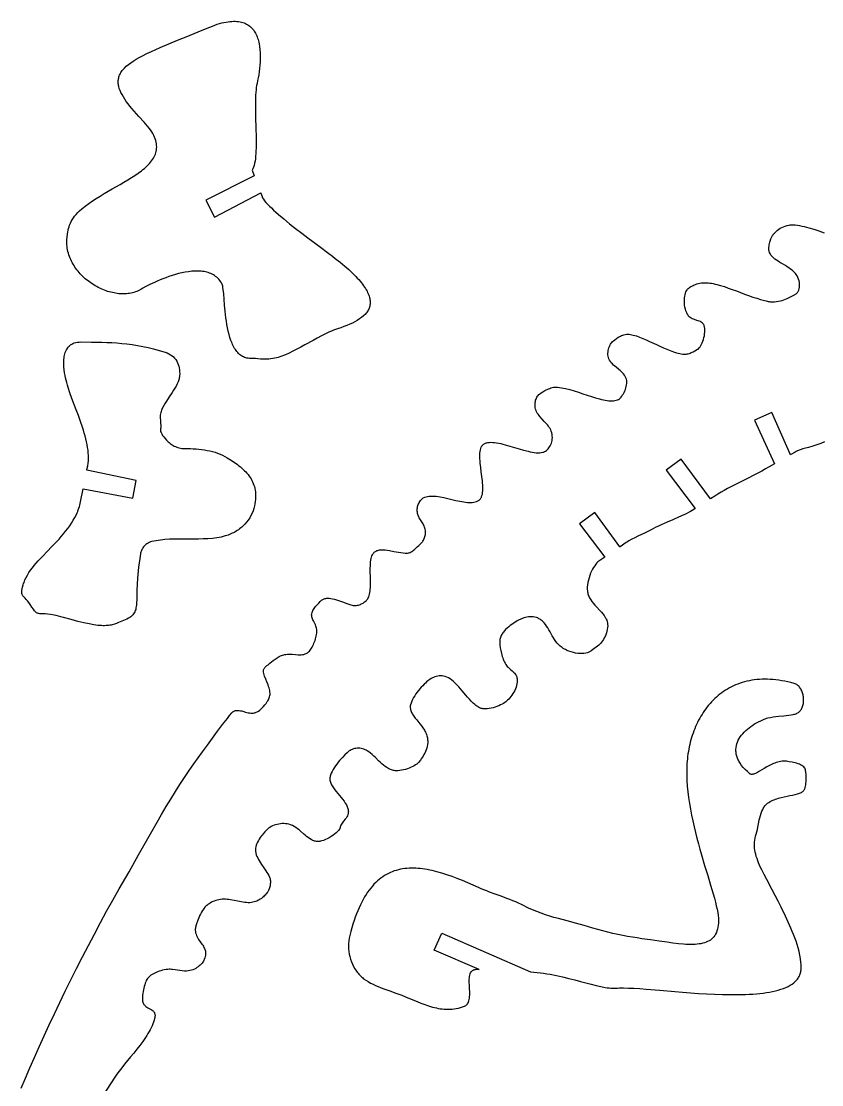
# Model space of a CAD drawing. Extents: x 0 to 1508, y 0 to 573.
# Drawn here: x 535.9 to 801.2, y 192 to 544.6 of the extents above; entities that cross this region are included whole.
import ezdxf

# ---------------------------------------------------------------- set-up
doc = ezdxf.new("R2010")
doc.units = 0
doc.layers.get('0').update_dxf_attribs({"color": 1, "linetype": 'CONTINUOUS'})

msp = doc.modelspace()

# ---------------------------------------------------------------- linework, layer by layer
for points in [[(612.44, 495.19), (613.12, 493.36), (597.08, 485.26), (599.88, 479.65), (615.24, 487.67), (615.26, 487.6), (615.68, 486.5), (615.76, 486.3), (615.87, 486.08), (616.16, 485.62), (616.53, 485.1), (616.99, 484.55), (617.53, 483.96), (618.13, 483.34), (618.8, 482.68), (619.53, 481.99), (620.31, 481.28), (621.15, 480.55), (622.93, 479.04), (624.83, 477.48), (626.82, 475.91), (628.83, 474.35), (630.83, 472.82), (634.61, 469.99), (637.78, 467.63), (639.02, 466.7), (639.98, 465.97), (641.6, 464.68), (643.09, 463.43), (644.44, 462.24), (645.67, 461.09), (646.77, 459.98), (647.27, 459.44), (647.74, 458.92), (648.18, 458.4), (648.6, 457.9), (648.98, 457.41), (649.34, 456.92), (649.66, 456.45), (649.96, 455.99), (650.23, 455.53), (650.48, 455.09), (650.69, 454.66), (650.88, 454.23), (651.05, 453.81), (651.19, 453.41), (651.3, 453.01), (651.4, 452.62), (651.46, 452.24), (651.5, 451.86), (651.52, 451.5), (651.52, 451.14), (651.49, 450.79), (651.44, 450.45), (651.37, 450.12), (651.28, 449.79), (651.17, 449.47), (651.04, 449.16), (650.89, 448.85), (650.71, 448.55), (650.52, 448.26), (650.31, 447.97), (650.09, 447.69), (649.84, 447.42), (649.58, 447.15), (649.29, 446.89), (648.68, 446.38), (648.01, 445.9), (647.27, 445.43), (646.48, 444.98), (645.64, 444.55), (644.74, 444.13), (643.8, 443.73), (642.82, 443.35), (641.79, 442.97), (640.73, 442.61), (640.08, 442.38), (639.42, 442.13), (638.75, 441.86), (638.08, 441.57), (636.73, 440.94), (635.37, 440.27), (634, 439.55), (632.63, 438.8), (629.91, 437.29), (628.56, 436.55), (627.24, 435.83), (625.94, 435.16), (624.66, 434.53), (623.42, 433.98), (622.81, 433.73), (622.22, 433.51), (621.63, 433.31), (621.06, 433.13), (620.49, 432.98), (619.94, 432.86), (619.24, 432.74), (618.57, 432.65), (617.94, 432.58), (617.34, 432.55), (616.77, 432.54), (616.22, 432.54), (615.22, 432.59), (614.31, 432.67), (613.47, 432.76), (612.71, 432.82), (612.35, 432.83), (611.99, 432.83), (611.55, 432.82), (611.12, 432.85), (610.7, 432.91), (610.31, 433.01), (609.92, 433.13), (609.55, 433.28), (609.2, 433.45), (608.86, 433.66), (608.53, 433.89), (608.22, 434.14), (607.91, 434.42), (607.63, 434.72), (607.35, 435.05), (607.09, 435.39), (606.84, 435.75), (606.6, 436.14), (606.37, 436.54), (606.15, 436.95), (605.94, 437.39), (605.75, 437.84), (605.38, 438.77), (605.06, 439.76), (604.76, 440.78), (604.5, 441.84), (604.27, 442.92), (604.07, 444.02), (603.89, 445.13), (603.73, 446.23), (603.6, 447.33), (603.48, 448.42), (603.28, 450.51), (603.12, 452.45), (602.98, 454.18), (602.83, 455.62), (602.75, 456.21), (602.67, 456.72), (602.57, 457.12), (602.46, 457.41), (602.21, 457.87), (601.94, 458.29), (601.65, 458.69), (601.34, 459.06), (601.02, 459.41), (600.68, 459.73), (600.32, 460.02), (599.94, 460.28), (599.55, 460.53), (599.15, 460.75), (598.73, 460.94), (598.3, 461.12), (597.86, 461.27), (597.4, 461.4), (596.94, 461.51), (596.46, 461.6), (595.98, 461.67), (595.48, 461.73), (594.98, 461.76), (594.47, 461.78), (593.96, 461.78), (593.44, 461.77), (592.38, 461.69), (591.3, 461.57), (590.22, 461.39), (589.13, 461.17), (588.05, 460.91), (586.97, 460.61), (585.9, 460.29), (584.85, 459.94), (583.83, 459.57), (582.84, 459.19), (581.88, 458.81), (580.96, 458.42), (580.09, 458.03), (578.51, 457.29), (577.18, 456.63), (576.16, 456.08), (575.47, 455.69), (575.05, 455.45), (574.61, 455.23), (574.16, 455.04), (573.7, 454.86), (573.24, 454.71), (572.76, 454.58), (572.28, 454.46), (571.79, 454.37), (571.29, 454.3), (570.79, 454.25), (570.28, 454.21), (569.77, 454.2), (569.26, 454.2), (568.74, 454.23), (568.21, 454.27), (567.69, 454.33), (567.16, 454.4), (566.63, 454.5), (566.1, 454.61), (565.57, 454.74), (565.04, 454.88), (564.51, 455.04), (563.99, 455.22), (563.46, 455.41), (562.94, 455.62), (562.42, 455.85), (561.91, 456.09), (561.4, 456.34), (560.89, 456.61), (560.4, 456.89), (559.9, 457.18), (559.42, 457.49), (558.94, 457.82), (558.47, 458.15), (558.01, 458.5), (557.56, 458.86), (557.12, 459.23), (556.68, 459.62), (556.26, 460.01), (555.86, 460.42), (555.46, 460.84), (555.08, 461.27), (554.7, 461.71), (554.35, 462.16), (554.01, 462.62), (553.68, 463.09), (553.37, 463.57), (553.07, 464.06), (552.8, 464.56), (552.54, 465.06), (552.29, 465.58), (552.07, 466.1), (551.87, 466.63), (551.68, 467.17), (551.52, 467.72), (551.38, 468.27), (551.25, 468.83), (551.15, 469.39), (551.08, 469.96), (551.03, 470.54), (551, 471.12), (550.99, 471.71), (551.01, 472.31), (551.06, 472.9), (551.2, 474.1), (551.29, 474.69), (551.41, 475.28), (551.55, 475.86), (551.72, 476.45), (551.92, 477.03), (552.16, 477.62), (552.44, 478.2), (552.77, 478.79), (553.15, 479.38), (553.58, 479.97), (554.06, 480.56), (554.62, 481.15), (555.23, 481.75), (555.92, 482.36), (556.48, 482.82), (557.05, 483.27), (558.24, 484.15), (559.47, 485), (560.74, 485.83), (562.03, 486.65), (563.35, 487.44), (566.01, 488.98), (568.64, 490.49), (569.93, 491.24), (571.19, 491.99), (572.41, 492.74), (573.57, 493.49), (574.68, 494.25), (575.73, 495.03), (576.23, 495.42), (576.7, 495.81), (577.16, 496.21), (577.59, 496.62), (578, 497.02), (578.39, 497.44), (578.75, 497.86), (579.09, 498.28), (579.4, 498.71), (579.68, 499.15), (579.93, 499.6), (580.15, 500.05), (580.34, 500.51), (580.5, 500.98), (580.62, 501.45), (580.71, 501.94), (580.76, 502.43), (580.78, 502.94), (580.76, 503.45), (580.7, 503.97), (580.6, 504.51), (580.46, 505.05), (580.28, 505.61), (580.05, 506.17), (579.78, 506.75), (579.47, 507.34), (579.11, 507.95), (578.7, 508.57), (578.24, 509.2), (577.73, 509.84), (577.18, 510.5), (576.57, 511.17), (574.85, 513.04), (574.05, 513.93), (573.29, 514.8), (572.58, 515.64), (571.91, 516.46), (571.29, 517.26), (570.71, 518.04), (570.19, 518.8), (569.72, 519.54), (569.3, 520.27), (568.94, 520.97), (568.64, 521.67), (568.39, 522.34), (568.21, 523), (568.14, 523.33), (568.09, 523.65), (568.05, 523.97), (568.03, 524.29), (568.02, 524.61), (568.04, 524.92), (568.07, 525.23), (568.11, 525.54), (568.18, 525.84), (568.26, 526.15), (568.36, 526.45), (568.48, 526.75), (568.62, 527.04), (568.77, 527.34), (568.94, 527.64), (569.14, 527.93), (569.35, 528.22), (569.58, 528.51), (569.83, 528.8), (570.1, 529.09), (570.7, 529.67), (571.38, 530.25), (572.15, 530.82), (573, 531.4), (573.94, 531.97), (574.97, 532.55), (576.09, 533.14), (577.55, 533.86), (579.02, 534.56), (580.48, 535.23), (581.94, 535.89), (584.83, 537.15), (587.69, 538.35), (590.49, 539.48), (593.22, 540.58), (595.87, 541.64), (598.41, 542.68), (599.26, 543.01), (600.07, 543.31), (600.86, 543.58), (601.62, 543.81), (602.36, 544.02), (603.07, 544.19), (603.76, 544.32), (604.42, 544.43), (605.06, 544.51), (605.67, 544.56), (606.26, 544.59), (606.83, 544.58), (607.37, 544.55), (607.89, 544.49), (608.39, 544.41), (608.87, 544.3), (609.33, 544.17), (609.77, 544.02), (610.18, 543.84), (610.58, 543.64), (610.95, 543.42), (611.31, 543.18), (611.65, 542.92), (611.97, 542.64), (612.27, 542.35), (612.56, 542.03), (612.82, 541.7), (613.07, 541.35), (613.31, 540.99), (613.52, 540.61), (613.73, 540.22), (613.91, 539.81), (614.08, 539.4), (614.24, 538.97), (614.38, 538.52), (614.51, 538.07), (614.62, 537.61), (614.73, 537.14), (614.89, 536.17), (615.01, 535.18), (615.08, 534.16), (615.11, 533.13), (615.11, 532.08), (615.06, 531.03), (614.99, 529.98), (614.88, 528.93), (614.75, 527.9), (614.6, 526.88), (614.42, 525.88), (614.23, 524.92), (614.03, 523.98), (613.89, 523.31), (613.78, 522.59), (613.69, 521.81), (613.62, 520.98), (613.57, 520.11), (613.53, 519.19), (613.5, 517.26), (613.51, 515.22), (613.56, 513.11), (613.67, 508.78), (613.72, 506.64), (613.74, 504.55), (613.71, 502.56), (613.68, 501.61), (613.63, 500.7), (613.56, 499.82), (613.47, 499), (613.36, 498.22), (613.23, 497.49), (613.08, 496.82), (612.89, 496.21), (612.68, 495.67), (612.56, 495.42), (612.44, 495.19)], [(583.58, 434.88), (584.22, 434.64), (584.81, 434.37), (585.35, 434.05), (585.85, 433.69), (586.31, 433.3), (586.72, 432.87), (587.08, 432.41), (587.4, 431.92), (587.68, 431.39), (587.91, 430.84), (588.09, 430.27), (588.23, 429.67), (588.33, 429.05), (588.38, 428.41), (588.39, 427.75), (588.35, 427.08), (588.31, 426.74), (588.25, 426.4), (588.18, 426.06), (588.08, 425.72), (587.84, 425.04), (587.54, 424.35), (587.18, 423.66), (586.79, 422.96), (586.36, 422.26), (585.91, 421.55), (584.96, 420.12), (584.01, 418.67), (583.56, 417.94), (583.13, 417.19), (582.74, 416.44), (582.39, 415.68), (582.23, 415.26), (582.12, 414.83), (582.03, 414.39), (581.98, 413.95), (581.96, 413.52), (581.96, 413.08), (582, 412.22), (582.06, 411.37), (582.11, 410.57), (582.12, 410.18), (582.11, 409.81), (582.07, 409.45), (582.01, 409.11), (582, 409.02), (582.01, 408.9), (582.08, 408.6), (582.24, 408.22), (582.46, 407.78), (582.75, 407.29), (583.12, 406.77), (583.55, 406.23), (584.04, 405.68), (584.59, 405.14), (584.9, 404.88), (585.21, 404.63), (585.54, 404.39), (585.89, 404.16), (586.24, 403.94), (586.62, 403.74), (587, 403.56), (587.4, 403.39), (587.81, 403.25), (588.24, 403.13), (588.68, 403.03), (589.13, 402.96), (589.59, 402.92), (590.06, 402.91), (591.01, 402.91), (591.95, 402.9), (592.89, 402.86), (593.82, 402.8), (594.75, 402.72), (595.67, 402.62), (596.58, 402.49), (597.48, 402.33), (598.37, 402.14), (599.24, 401.93), (600.1, 401.68), (600.94, 401.39), (601.76, 401.08), (602.56, 400.72), (603.34, 400.33), (604.09, 399.9), (605.29, 399.15), (606.44, 398.39), (607.52, 397.61), (608.03, 397.22), (608.53, 396.82), (609, 396.42), (609.46, 396), (609.89, 395.59), (610.31, 395.16), (610.7, 394.72), (611.07, 394.28), (611.42, 393.82), (611.75, 393.36), (612.05, 392.88), (612.32, 392.39), (612.57, 391.89), (612.8, 391.37), (612.99, 390.84), (613.16, 390.3), (613.3, 389.74), (613.42, 389.16), (613.5, 388.57), (613.55, 387.96), (613.57, 387.33), (613.57, 386.68), (613.52, 386.02), (613.45, 385.33), (613.34, 384.62), (613.2, 383.9), (613.1, 383.49), (612.99, 383.08), (612.73, 382.28), (612.4, 381.49), (612.02, 380.71), (611.59, 379.95), (611.1, 379.22), (610.55, 378.52), (609.96, 377.84), (609.64, 377.51), (609.31, 377.2), (608.97, 376.89), (608.62, 376.59), (608.25, 376.3), (607.88, 376.03), (607.49, 375.76), (607.09, 375.51), (606.68, 375.26), (606.26, 375.03), (605.83, 374.82), (605.39, 374.61), (604.93, 374.42), (604.47, 374.25), (604, 374.08), (603.52, 373.94), (602.84, 373.76), (602.15, 373.6), (601.45, 373.46), (600.73, 373.34), (600, 373.25), (599.25, 373.16), (597.74, 373.04), (596.18, 372.96), (594.61, 372.93), (593.01, 372.92), (591.41, 372.92), (588.2, 372.92), (586.61, 372.9), (585.05, 372.84), (583.52, 372.75), (582.77, 372.68), (582.02, 372.59), (581.3, 372.49), (580.58, 372.38), (579.88, 372.24), (579.19, 372.08), (578.73, 371.95), (578.3, 371.78), (577.91, 371.59), (577.55, 371.37), (577.23, 371.13), (576.93, 370.87), (576.66, 370.6), (576.43, 370.31), (576.22, 370.02), (576.03, 369.72), (575.87, 369.42), (575.74, 369.12), (575.62, 368.83), (575.53, 368.54), (575.46, 368.26), (575.41, 368), (575.16, 366.47), (574.95, 365.02), (574.77, 363.64), (574.63, 362.34), (574.51, 361.12), (574.41, 359.96), (574.29, 357.84), (574.22, 355.97), (574.18, 354.33), (574.14, 352.89), (574.09, 351.64), (574.04, 351.08), (573.98, 350.56), (573.91, 350.07), (573.81, 349.62), (573.69, 349.2), (573.53, 348.81), (573.35, 348.44), (573.13, 348.1), (572.88, 347.77), (572.58, 347.47), (572.24, 347.18), (571.85, 346.91), (571.41, 346.65), (570.92, 346.39), (570.37, 346.14), (569.75, 345.89), (568.17, 345.26), (567.45, 344.98), (566.74, 344.72), (566.02, 344.51), (565.64, 344.42), (565.26, 344.35), (564.85, 344.29), (564.43, 344.24), (563.99, 344.21), (563.52, 344.19), (563.02, 344.19), (562.48, 344.21), (561.92, 344.25), (561.31, 344.31), (560.66, 344.39), (559.97, 344.49), (558.44, 344.76), (556.68, 345.14), (554.68, 345.62), (552.41, 346.21), (549.85, 346.92), (548.99, 347.16), (548.2, 347.36), (547.47, 347.53), (546.8, 347.67), (545.61, 347.88), (544.62, 348.01), (543.79, 348.08), (543.1, 348.12), (542.54, 348.14), (542.07, 348.16), (541.67, 348.21), (541.49, 348.26), (541.31, 348.32), (541.15, 348.39), (540.99, 348.49), (540.82, 348.61), (540.66, 348.76), (540.3, 349.14), (539.9, 349.66), (539.43, 350.34), (538.86, 351.19), (538.39, 351.88), (537.96, 352.46), (537.57, 352.92), (537.23, 353.31), (536.67, 353.89), (536.45, 354.13), (536.28, 354.35), (536.16, 354.58), (536.08, 354.82), (536.04, 355.11), (536.05, 355.45), (536.1, 355.86), (536.21, 356.37), (536.35, 356.98), (536.54, 357.72), (536.66, 358.14), (536.8, 358.55), (536.95, 358.97), (537.12, 359.37), (537.51, 360.18), (537.95, 360.99), (538.44, 361.78), (538.98, 362.57), (539.57, 363.36), (540.19, 364.14), (540.85, 364.93), (541.54, 365.71), (542.26, 366.49), (542.99, 367.27), (544.52, 368.85), (546.07, 370.45), (547.63, 372.09), (548.4, 372.92), (549.15, 373.76), (549.89, 374.62), (550.6, 375.49), (551.29, 376.38), (551.94, 377.28), (552.56, 378.2), (553.14, 379.15), (553.68, 380.11), (554.17, 381.09), (554.39, 381.59), (554.61, 382.1), (554.8, 382.61), (554.98, 383.13), (555.15, 383.66), (555.3, 384.19), (555.44, 384.73), (555.55, 385.27), (556.41, 389.61), (572.82, 386.49), (574.02, 392.38), (557.61, 395.72), (557.67, 395.99), (557.91, 397.24), (558.04, 398.05), (558.13, 398.89), (558.16, 399.74), (558.15, 400.62), (558.1, 401.51), (558.01, 402.41), (557.88, 403.33), (557.72, 404.26), (557.53, 405.2), (557.3, 406.15), (557.05, 407.1), (556.78, 408.06), (556.49, 409.03), (556.18, 410), (555.52, 411.95), (554.81, 413.89), (554.09, 415.81), (552.67, 419.57), (552.02, 421.38), (551.44, 423.12), (551.18, 423.97), (550.94, 424.79), (550.74, 425.6), (550.56, 426.38), (550.4, 427.19), (550.25, 428.08), (550.12, 429.02), (550.03, 429.99), (549.99, 430.98), (549.99, 431.48), (550, 431.97), (550.03, 432.46), (550.08, 432.95), (550.15, 433.43), (550.24, 433.89), (550.35, 434.35), (550.48, 434.79), (550.65, 435.22), (550.83, 435.62), (551.05, 436.01), (551.29, 436.37), (551.57, 436.71), (551.88, 437.02), (552.22, 437.3), (552.6, 437.55), (553.01, 437.76), (553.46, 437.95), (553.95, 438.09), (554.48, 438.19), (555.05, 438.25), (555.67, 438.27), (559.15, 438.24), (562.54, 438.18), (564.22, 438.12), (565.89, 438.04), (567.56, 437.94), (569.24, 437.8), (570.93, 437.62), (572.64, 437.4), (574.37, 437.13), (576.14, 436.81), (577.93, 436.43), (579.77, 435.98), (581.65, 435.47), (583.58, 434.88)], [(704.69, 229.44), (705.77, 229.35), (706.85, 229.25), (707.93, 229.12), (709, 228.97), (710.07, 228.8), (711.14, 228.62), (713.25, 228.21), (715.32, 227.75), (717.35, 227.26), (719.32, 226.76), (721.22, 226.26), (724.79, 225.32), (726.44, 224.9), (727.98, 224.55), (729.41, 224.27), (730.08, 224.16), (730.71, 224.08), (731.32, 224.02), (731.88, 223.99), (732.42, 223.99), (732.91, 224.02), (733.48, 224.06), (734.11, 224.09), (735.52, 224.11), (737.12, 224.07), (738.91, 223.99), (740.86, 223.86), (742.95, 223.71), (747.52, 223.33), (752.47, 222.9), (755.04, 222.69), (757.67, 222.49), (760.32, 222.3), (762.99, 222.14), (765.66, 222.01), (768.3, 221.92), (770.91, 221.87), (773.47, 221.87), (774.72, 221.9), (775.95, 221.94), (777.17, 221.99), (778.35, 222.06), (779.52, 222.16), (780.65, 222.26), (781.76, 222.39), (782.83, 222.54), (783.87, 222.72), (784.87, 222.91), (785.83, 223.13), (786.76, 223.37), (787.64, 223.64), (788.48, 223.93), (789.27, 224.25), (790.01, 224.6), (790.7, 224.98), (791.34, 225.38), (791.92, 225.82), (792.19, 226.05), (792.45, 226.29), (792.69, 226.53), (792.92, 226.79), (793.13, 227.05), (793.32, 227.32), (793.5, 227.6), (793.67, 227.89), (793.81, 228.18), (793.95, 228.49), (794.06, 228.8), (794.16, 229.12), (794.24, 229.46), (794.3, 229.8), (794.34, 230.15), (794.37, 230.51), (794.37, 230.88), (794.36, 231.26), (794.32, 231.91), (794.26, 232.55), (794.11, 233.8), (793.9, 235.02), (793.65, 236.22), (793.35, 237.38), (793.02, 238.52), (792.66, 239.63), (792.26, 240.72), (791.85, 241.79), (791.41, 242.84), (790.97, 243.88), (790.51, 244.89), (789.59, 246.89), (788.69, 248.85), (788.21, 249.88), (787.73, 250.89), (786.75, 252.86), (785.77, 254.75), (784.8, 256.58), (782.94, 260.03), (782.08, 261.67), (781.3, 263.25), (780.93, 264.02), (780.59, 264.78), (780.28, 265.53), (779.99, 266.27), (779.73, 266.99), (779.5, 267.7), (779.3, 268.41), (779.14, 269.1), (779.01, 269.79), (778.92, 270.47), (778.87, 271.13), (778.87, 271.8), (778.9, 272.45), (778.98, 273.1), (779.11, 273.74), (779.28, 274.37), (779.5, 275.12), (779.7, 275.88), (779.87, 276.66), (780.04, 277.45), (780.34, 279.02), (780.5, 279.8), (780.68, 280.55), (780.87, 281.29), (781.08, 282), (781.33, 282.67), (781.62, 283.3), (781.77, 283.6), (781.94, 283.89), (782.13, 284.17), (782.32, 284.43), (782.53, 284.68), (782.76, 284.91), (783, 285.13), (783.26, 285.33), (783.66, 285.6), (784.07, 285.86), (784.5, 286.09), (784.95, 286.3), (785.4, 286.49), (785.86, 286.67), (786.33, 286.84), (786.81, 286.99), (787.77, 287.26), (788.74, 287.49), (789.7, 287.69), (790.63, 287.87), (791.52, 288.06), (792.36, 288.24), (793.14, 288.44), (793.83, 288.67), (794.14, 288.8), (794.43, 288.94), (794.7, 289.09), (794.93, 289.25), (795.13, 289.43), (795.3, 289.63), (795.44, 289.84), (795.55, 290.07), (795.68, 290.51), (795.79, 290.98), (795.88, 291.46), (795.94, 291.96), (795.98, 292.46), (796.01, 292.97), (796.01, 293.94), (795.97, 294.84), (795.9, 295.59), (795.83, 296.16), (795.77, 296.49), (795.71, 296.66), (795.64, 296.82), (795.55, 296.97), (795.45, 297.12), (795.21, 297.39), (794.91, 297.64), (794.56, 297.87), (794.18, 298.08), (793.76, 298.27), (793.32, 298.44), (792.85, 298.59), (792.37, 298.72), (791.88, 298.84), (791.39, 298.94), (790.43, 299.11), (789.53, 299.23), (789.04, 299.27), (788.55, 299.27), (788.06, 299.24), (787.57, 299.17), (787.09, 299.08), (786.61, 298.96), (786.13, 298.82), (785.66, 298.65), (785.19, 298.47), (784.73, 298.27), (783.82, 297.83), (782.95, 297.36), (782.11, 296.87), (780.56, 295.96), (779.86, 295.56), (779.22, 295.24), (778.92, 295.12), (778.64, 295.02), (778.37, 294.95), (778.13, 294.91), (777.9, 294.9), (777.69, 294.93), (777.5, 295), (777.33, 295.11), (776.53, 295.81), (775.81, 296.51), (775.17, 297.2), (774.61, 297.9), (774.13, 298.58), (773.92, 298.92), (773.73, 299.26), (773.55, 299.6), (773.4, 299.94), (773.26, 300.27), (773.14, 300.6), (773.03, 300.94), (772.94, 301.26), (772.87, 301.59), (772.81, 301.92), (772.77, 302.24), (772.75, 302.56), (772.74, 303.2), (772.8, 303.82), (772.9, 304.43), (773.07, 305.04), (773.28, 305.63), (773.54, 306.21), (773.85, 306.78), (774.2, 307.33), (774.6, 307.87), (775.03, 308.39), (775.5, 308.9), (776, 309.4), (776.54, 309.88), (777.1, 310.34), (777.69, 310.78), (778.31, 311.21), (778.95, 311.61), (779.6, 312), (780.28, 312.37), (780.97, 312.71), (781.67, 313.04), (782.08, 313.2), (782.49, 313.35), (782.91, 313.49), (783.33, 313.61), (784.2, 313.8), (785.08, 313.96), (785.97, 314.07), (786.86, 314.17), (788.6, 314.31), (789.44, 314.39), (790.25, 314.48), (791.01, 314.59), (791.73, 314.73), (792.07, 314.82), (792.39, 314.92), (792.69, 315.03), (792.98, 315.16), (793.25, 315.31), (793.51, 315.47), (793.74, 315.64), (793.95, 315.84), (794.14, 316.06), (794.31, 316.3), (794.47, 316.56), (794.62, 316.84), (794.74, 317.13), (794.85, 317.44), (794.95, 317.76), (795.03, 318.09), (795.09, 318.42), (795.13, 318.77), (795.16, 319.12), (795.17, 319.48), (795.17, 319.84), (795.15, 320.2), (795.11, 320.57), (795.06, 320.92), (794.99, 321.28), (794.91, 321.63), (794.81, 321.97), (794.69, 322.31), (794.56, 322.63), (794.41, 322.94), (794.24, 323.24), (794.06, 323.52), (793.86, 323.79), (793.65, 324.04), (793.42, 324.27), (793.17, 324.47), (792.91, 324.66), (792.63, 324.82), (792.34, 324.95), (792.03, 325.05), (790.99, 325.33), (789.96, 325.58), (788.95, 325.79), (787.96, 325.97), (786.98, 326.13), (786.01, 326.25), (785.06, 326.34), (784.13, 326.41), (783.21, 326.45), (782.31, 326.46), (781.42, 326.44), (780.55, 326.39), (779.69, 326.32), (778.84, 326.22), (778.02, 326.1), (777.2, 325.95), (776.41, 325.78), (775.63, 325.58), (774.86, 325.36), (774.11, 325.12), (773.37, 324.85), (772.65, 324.56), (771.95, 324.25), (771.26, 323.92), (770.58, 323.56), (769.93, 323.19), (769.28, 322.8), (768.66, 322.38), (768.04, 321.95), (767.45, 321.5), (766.87, 321.03), (766.3, 320.54), (765.75, 320.04), (765.22, 319.52), (764.7, 318.98), (764.2, 318.43), (763.71, 317.86), (763.24, 317.28), (762.78, 316.68), (762.34, 316.07), (761.91, 315.45), (761.51, 314.81), (761.11, 314.16), (760.74, 313.5), (760.37, 312.83), (760.03, 312.15), (759.7, 311.45), (759.38, 310.75), (759.09, 310.03), (758.8, 309.31), (758.54, 308.58), (758.29, 307.84), (758.05, 307.09), (757.83, 306.33), (757.63, 305.57), (757.44, 304.8), (757.27, 304.03), (757.12, 303.25), (756.98, 302.46), (756.85, 301.67), (756.75, 300.88), (756.66, 300.08), (756.58, 299.28), (756.52, 298.48), (756.48, 297.57), (756.45, 296.65), (756.44, 295.73), (756.44, 294.8), (756.47, 293.86), (756.5, 292.92), (756.63, 291.03), (756.81, 289.11), (757.05, 287.19), (757.33, 285.26), (757.66, 283.33), (758.03, 281.4), (758.43, 279.48), (758.86, 277.56), (759.32, 275.66), (759.8, 273.77), (760.3, 271.9), (760.81, 270.06), (761.33, 268.25), (762.37, 264.72), (763.39, 261.36), (764.35, 258.2), (765.21, 255.26), (765.59, 253.88), (765.94, 252.57), (766.25, 251.34), (766.5, 250.18), (766.71, 249.1), (766.86, 248.11), (766.95, 247.21), (766.97, 246.79), (766.98, 246.4), (766.95, 245.62), (766.89, 244.9), (766.79, 244.22), (766.65, 243.58), (766.47, 242.99), (766.26, 242.44), (766.02, 241.94), (765.74, 241.47), (765.43, 241.05), (765.08, 240.66), (764.7, 240.31), (764.29, 239.99), (763.85, 239.71), (763.37, 239.46), (762.87, 239.24), (762.33, 239.05), (761.76, 238.9), (761.16, 238.77), (760.54, 238.67), (759.88, 238.59), (759.2, 238.54), (758.49, 238.51), (757.75, 238.5), (756.98, 238.52), (756.19, 238.55), (755.37, 238.6), (753.66, 238.76), (751.86, 238.97), (749.95, 239.24), (747.3, 239.61), (744.48, 240), (741.51, 240.43), (739.99, 240.66), (738.43, 240.92), (736.85, 241.19), (735.24, 241.49), (733.62, 241.82), (731.98, 242.18), (730.32, 242.57), (728.66, 242.99), (726.98, 243.46), (725.3, 243.97), (723.89, 244.4), (722.48, 244.81), (719.62, 245.58), (716.76, 246.32), (713.89, 247.09), (712.45, 247.49), (711.02, 247.92), (709.6, 248.38), (708.18, 248.86), (706.77, 249.39), (705.37, 249.97), (703.98, 250.59), (703.3, 250.93), (702.61, 251.27), (701.66, 251.75), (700.71, 252.19), (699.76, 252.62), (698.79, 253.02), (697.83, 253.4), (696.86, 253.78), (694.93, 254.49), (693, 255.18), (691.1, 255.88), (690.16, 256.24), (689.23, 256.61), (688.32, 257), (687.41, 257.4), (685.63, 258.21), (683.86, 258.98), (682.11, 259.72), (680.38, 260.41), (678.67, 261.05), (676.98, 261.64), (675.31, 262.17), (673.67, 262.63), (672.86, 262.84), (672.06, 263.03), (671.26, 263.2), (670.47, 263.35), (669.68, 263.48), (668.91, 263.59), (668.14, 263.68), (667.37, 263.74), (666.62, 263.79), (665.87, 263.81), (665.13, 263.81), (664.4, 263.78), (663.68, 263.73), (662.97, 263.66), (662.26, 263.56), (661.56, 263.43), (660.87, 263.27), (660.19, 263.09), (659.52, 262.87), (658.86, 262.63), (658.21, 262.36), (657.57, 262.06), (656.94, 261.72), (656.31, 261.36), (655.7, 260.96), (655.1, 260.53), (654.51, 260.07), (653.93, 259.57), (653.35, 259.04), (652.79, 258.47), (652.25, 257.86), (651.71, 257.22), (651.18, 256.54), (650.67, 255.83), (650.16, 255.07), (649.67, 254.28), (649.19, 253.44), (648.72, 252.57), (648.27, 251.65), (647.83, 250.7), (647.4, 249.7), (646.98, 248.65), (646.57, 247.57), (646.18, 246.44), (645.8, 245.26), (645.44, 244.04), (645.08, 242.77), (644.75, 241.46), (644.56, 240.6), (644.43, 239.73), (644.35, 238.85), (644.33, 237.97), (644.36, 237.09), (644.44, 236.21), (644.57, 235.33), (644.76, 234.47), (645, 233.62), (645.29, 232.78), (645.63, 231.97), (646.03, 231.17), (646.47, 230.41), (646.97, 229.67), (647.23, 229.31), (647.51, 228.96), (647.8, 228.63), (648.11, 228.3), (648.4, 228), (648.71, 227.71), (649.04, 227.44), (649.37, 227.17), (650.08, 226.66), (650.84, 226.18), (651.63, 225.73), (652.47, 225.31), (653.33, 224.91), (654.23, 224.53), (655.15, 224.16), (656.1, 223.8), (658.04, 223.1), (660.02, 222.4), (662.02, 221.66), (663.29, 221.17), (664.55, 220.65), (667.08, 219.6), (668.35, 219.09), (669.62, 218.61), (670.89, 218.17), (671.53, 217.97), (672.17, 217.78), (672.81, 217.61), (673.46, 217.46), (674.11, 217.33), (674.76, 217.22), (675.41, 217.13), (676.07, 217.06), (676.72, 217.03), (677.39, 217.02), (678.05, 217.03), (678.72, 217.08), (679.39, 217.16), (680.07, 217.27), (680.75, 217.42), (681.43, 217.61), (682.12, 217.83), (682.82, 218.09), (683.01, 218.18), (683.18, 218.28), (683.34, 218.39), (683.49, 218.51), (683.63, 218.65), (683.75, 218.79), (683.97, 219.11), (684.14, 219.47), (684.27, 219.87), (684.38, 220.3), (684.45, 220.75), (684.49, 221.23), (684.52, 221.72), (684.52, 222.24), (684.51, 222.76), (684.46, 223.84), (684.4, 224.92), (684.36, 225.98), (684.35, 226.49), (684.36, 226.99), (684.4, 227.46), (684.45, 227.91), (684.53, 228.34), (684.65, 228.73), (684.79, 229.08), (684.98, 229.4), (685.09, 229.54), (685.21, 229.67), (685.35, 229.79), (685.49, 229.9), (685.65, 230), (685.82, 230.08), (686, 230.15), (686.2, 230.21), (686.42, 230.25), (686.64, 230.27), (686.89, 230.28), (687.15, 230.28), (687.68, 230.25), (672.73, 236.59), (675.28, 242.31), (704.69, 229.44)]]:
    msp.add_lwpolyline(points, close=True)
for points in [[(535.9, 190.86), (537.31, 194.18), (538.78, 197.59), (540.3, 201.06), (541.88, 204.6), (543.51, 208.2), (545.19, 211.84), (546.91, 215.53), (548.68, 219.26), (550.49, 223.01), (552.35, 226.79), (554.24, 230.58), (556.17, 234.38), (558.13, 238.18), (560.12, 241.97), (562.14, 245.75), (564.19, 249.51), (566.27, 253.24), (568.37, 256.94), (571.6, 262.61), (574.75, 268.2), (577.85, 273.69), (580.9, 279.03), (582.42, 281.64), (583.94, 284.21), (585.45, 286.72), (586.97, 289.18), (588.49, 291.58), (590.02, 293.92), (591.55, 296.19), (593.1, 298.39), (595.96, 302.39), (597.58, 304.62), (599.25, 306.92), (600.94, 309.21), (602.6, 311.41), (604.19, 313.46), (604.94, 314.4), (605.65, 315.27), (605.8, 315.43), (605.95, 315.57), (606.11, 315.7), (606.27, 315.8), (606.44, 315.89), (606.61, 315.97), (606.78, 316.03), (606.96, 316.07), (607.34, 316.12), (607.72, 316.12), (608.12, 316.09), (608.53, 316.02), (608.95, 315.93), (609.37, 315.82), (610.24, 315.58), (611.12, 315.36), (611.56, 315.27), (612, 315.21), (612.26, 315.19), (612.52, 315.2), (612.78, 315.23), (613.03, 315.27), (613.29, 315.34), (613.54, 315.42), (613.78, 315.52), (614.03, 315.63), (614.49, 315.9), (614.94, 316.22), (615.35, 316.58), (615.74, 316.97), (616.15, 317.42), (616.59, 317.91), (617.02, 318.44), (617.44, 319.02), (617.62, 319.32), (617.8, 319.64), (617.95, 319.97), (618.08, 320.31), (618.19, 320.66), (618.28, 321.03), (618.33, 321.41), (618.35, 321.8), (618.32, 322.23), (618.26, 322.67), (618.16, 323.13), (618.03, 323.6), (617.87, 324.07), (617.69, 324.55), (617.3, 325.53), (616.91, 326.49), (616.56, 327.43), (616.42, 327.88), (616.3, 328.32), (616.22, 328.74), (616.18, 329.15), (616.18, 329.38), (616.22, 329.59), (616.29, 329.8), (616.39, 329.99), (616.5, 330.17), (616.64, 330.34), (616.96, 330.66), (617.31, 330.96), (617.67, 331.24), (618.01, 331.5), (618.3, 331.77), (618.78, 332.21), (619.35, 332.68), (619.99, 333.14), (620.68, 333.58), (621.41, 333.97), (621.77, 334.15), (622.14, 334.3), (622.5, 334.44), (622.86, 334.55), (623.21, 334.63), (623.55, 334.68), (624.1, 334.73), (624.65, 334.75), (625.18, 334.74), (625.71, 334.71), (626.73, 334.63), (627.71, 334.56), (628.19, 334.55), (628.65, 334.56), (629.1, 334.61), (629.53, 334.69), (629.95, 334.82), (630.36, 335), (630.56, 335.12), (630.76, 335.25), (630.95, 335.39), (631.13, 335.56), (631.37, 335.8), (631.61, 336.08), (631.84, 336.4), (632.07, 336.75), (632.29, 337.13), (632.51, 337.53), (632.71, 337.95), (632.9, 338.39), (633.08, 338.85), (633.25, 339.32), (633.4, 339.8), (633.54, 340.29), (633.65, 340.77), (633.75, 341.26), (633.83, 341.75), (633.88, 342.22), (633.89, 342.61), (633.86, 342.99), (633.78, 343.36), (633.68, 343.73), (633.54, 344.09), (633.39, 344.44), (633.05, 345.13), (632.7, 345.8), (632.54, 346.14), (632.4, 346.48), (632.28, 346.81), (632.19, 347.15), (632.14, 347.49), (632.13, 347.83), (632.17, 348.17), (632.25, 348.52), (632.37, 348.87), (632.52, 349.21), (632.71, 349.55), (632.92, 349.89), (633.15, 350.22), (633.4, 350.54), (633.94, 351.16), (634.48, 351.71), (635, 352.21), (635.45, 352.61), (635.65, 352.77), (635.86, 352.91), (636.08, 353.03), (636.31, 353.12), (636.55, 353.2), (636.8, 353.25), (637.06, 353.29), (637.33, 353.31), (637.6, 353.32), (637.89, 353.31), (638.48, 353.25), (639.09, 353.14), (639.72, 352.99), (640.37, 352.8), (641.04, 352.58), (642.4, 352.1), (643.77, 351.59), (645.13, 351.11), (645.52, 351), (645.91, 350.92), (646.28, 350.88), (646.64, 350.87), (646.99, 350.9), (647.33, 350.95), (647.66, 351.03), (647.98, 351.13), (648.29, 351.25), (648.58, 351.39), (648.87, 351.54), (649.15, 351.71), (649.68, 352.08), (650.18, 352.46), (650.32, 352.59), (650.46, 352.73), (650.7, 353.05), (650.91, 353.4), (651.09, 353.8), (651.24, 354.24), (651.35, 354.7), (651.45, 355.2), (651.52, 355.73), (651.57, 356.28), (651.61, 356.85), (651.64, 358.05), (651.63, 359.3), (651.6, 360.57), (651.57, 361.84), (651.56, 363.09), (651.59, 364.29), (651.63, 364.86), (651.68, 365.41), (651.76, 365.93), (651.86, 366.43), (651.98, 366.9), (652.13, 367.33), (652.31, 367.73), (652.52, 368.08), (652.76, 368.4), (652.9, 368.53), (653.05, 368.66), (653.28, 368.82), (653.52, 368.96), (653.77, 369.08), (654.03, 369.17), (654.31, 369.25), (654.6, 369.31), (654.89, 369.34), (655.2, 369.37), (655.84, 369.36), (656.51, 369.31), (657.21, 369.22), (657.93, 369.1), (659.41, 368.81), (660.92, 368.53), (661.67, 368.41), (662.42, 368.32), (663.15, 368.28), (663.86, 368.28), (664.18, 368.32), (664.48, 368.39), (664.78, 368.51), (665.08, 368.65), (665.36, 368.82), (665.64, 369.01), (665.91, 369.21), (666.17, 369.43), (666.67, 369.89), (667.15, 370.35), (667.6, 370.78), (668.02, 371.13), (668.24, 371.31), (668.45, 371.52), (668.66, 371.74), (668.85, 371.99), (669.02, 372.25), (669.18, 372.53), (669.33, 372.82), (669.47, 373.13), (669.58, 373.44), (669.68, 373.77), (669.76, 374.1), (669.82, 374.44), (669.86, 374.78), (669.88, 375.12), (669.88, 375.47), (669.85, 375.81), (669.79, 376.18), (669.69, 376.54), (669.57, 376.9), (669.41, 377.25), (669.24, 377.6), (669.04, 377.95), (668.63, 378.64), (668.2, 379.32), (667.8, 380.01), (667.62, 380.36), (667.46, 380.71), (667.33, 381.07), (667.23, 381.43), (667.16, 381.8), (667.12, 382.17), (667.11, 382.55), (667.13, 382.94), (667.18, 383.32), (667.25, 383.69), (667.35, 384.06), (667.47, 384.42), (667.61, 384.76), (667.78, 385.09), (667.96, 385.4), (668.16, 385.68), (668.39, 385.95), (668.62, 386.18), (668.88, 386.38), (669.14, 386.55), (669.59, 386.77), (670.07, 386.93), (670.57, 387.06), (671.1, 387.14), (671.65, 387.18), (672.22, 387.19), (672.81, 387.16), (673.42, 387.11), (674.05, 387.04), (674.68, 386.94), (675.98, 386.69), (677.31, 386.39), (678.64, 386.07), (679.96, 385.75), (681.27, 385.47), (681.9, 385.34), (682.53, 385.24), (683.13, 385.15), (683.73, 385.09), (684.3, 385.05), (684.85, 385.05), (685.38, 385.08), (685.89, 385.14), (686.37, 385.25), (686.82, 385.4), (687.24, 385.6), (687.43, 385.71), (687.62, 385.84), (687.78, 385.98), (687.93, 386.12), (688.07, 386.29), (688.2, 386.47), (688.31, 386.66), (688.41, 386.86), (688.58, 387.31), (688.7, 387.8), (688.79, 388.33), (688.85, 388.91), (688.87, 389.51), (688.87, 390.15), (688.84, 390.82), (688.79, 391.51), (688.73, 392.22), (688.56, 393.68), (688.36, 395.17), (688.17, 396.65), (688, 398.11), (687.94, 398.81), (687.89, 399.5), (687.87, 400.16), (687.87, 400.79), (687.9, 401.4), (687.96, 401.96), (688.05, 402.49), (688.18, 402.98), (688.36, 403.41), (688.46, 403.61), (688.57, 403.8), (688.7, 403.97), (688.84, 404.13), (689, 404.27), (689.16, 404.4), (689.35, 404.52), (689.55, 404.63), (689.77, 404.72), (689.99, 404.79), (690.23, 404.86), (690.47, 404.91), (691, 404.97), (691.56, 405), (692.16, 404.97), (692.78, 404.91), (693.44, 404.82), (694.12, 404.7), (694.82, 404.55), (695.54, 404.37), (696.28, 404.18), (697.79, 403.75), (699.33, 403.29), (700.87, 402.82), (702.38, 402.39), (703.85, 402.01), (704.56, 401.85), (705.25, 401.72), (705.91, 401.62), (706.54, 401.55), (707.15, 401.52), (707.71, 401.52), (708.25, 401.58), (708.74, 401.68), (708.97, 401.75), (709.19, 401.83), (709.4, 401.93), (709.59, 402.04), (709.91, 402.26), (710.21, 402.51), (710.49, 402.8), (710.76, 403.12), (711.01, 403.47), (711.23, 403.85), (711.42, 404.25), (711.59, 404.67), (711.72, 405.12), (711.82, 405.58), (711.88, 406.06), (711.9, 406.56), (711.88, 407.07), (711.81, 407.59), (711.7, 408.12), (711.54, 408.65), (711.36, 409.1), (711.13, 409.53), (710.87, 409.95), (710.58, 410.36), (710.26, 410.76), (709.93, 411.16), (709.21, 411.94), (708.49, 412.72), (707.79, 413.5), (707.48, 413.89), (707.18, 414.29), (706.92, 414.7), (706.69, 415.12), (706.51, 415.55), (706.37, 415.98), (706.26, 416.42), (706.2, 416.86), (706.17, 417.29), (706.17, 417.72), (706.2, 418.14), (706.27, 418.55), (706.37, 418.95), (706.49, 419.32), (706.63, 419.67), (706.8, 420), (707, 420.3), (707.21, 420.57), (707.44, 420.81), (707.68, 421.01), (708.17, 421.35), (708.77, 421.74), (709.46, 422.15), (709.83, 422.35), (710.21, 422.55), (710.61, 422.73), (711.02, 422.89), (711.44, 423.03), (711.86, 423.15), (712.29, 423.24), (712.72, 423.3), (713.15, 423.32), (713.58, 423.29), (714.23, 423.21), (714.89, 423.11), (715.57, 422.98), (716.26, 422.82), (717.66, 422.46), (719.1, 422.05), (720.54, 421.59), (722, 421.12), (724.86, 420.18), (726.24, 419.75), (727.57, 419.37), (728.22, 419.21), (728.85, 419.07), (729.46, 418.95), (730.05, 418.85), (730.61, 418.78), (731.16, 418.74), (731.68, 418.73), (732.17, 418.76), (732.64, 418.82), (733.07, 418.92), (733.48, 419.06), (733.85, 419.24), (734.12, 419.42), (734.39, 419.67), (734.67, 419.96), (734.94, 420.3), (735.2, 420.69), (735.45, 421.1), (735.69, 421.55), (735.9, 422.02), (736.1, 422.51), (736.26, 423.01), (736.4, 423.51), (736.49, 424.02), (736.55, 424.52), (736.57, 425.01), (736.54, 425.48), (736.46, 425.92), (736.39, 426.16), (736.3, 426.39), (736.2, 426.61), (736.08, 426.83), (735.81, 427.25), (735.49, 427.66), (735.13, 428.05), (734.74, 428.43), (734.33, 428.8), (733.9, 429.17), (733.03, 429.89), (732.6, 430.25), (732.19, 430.62), (731.81, 431), (731.45, 431.38), (731.14, 431.78), (730.87, 432.2), (730.67, 432.64), (730.51, 433.09), (730.4, 433.55), (730.34, 434.01), (730.33, 434.48), (730.35, 434.95), (730.42, 435.42), (730.51, 435.87), (730.64, 436.31), (730.79, 436.73), (730.97, 437.13), (731.17, 437.5), (731.39, 437.84), (731.62, 438.14), (731.87, 438.41), (732.12, 438.63), (732.57, 438.99), (733.12, 439.39), (733.75, 439.8), (734.09, 440), (734.45, 440.19), (734.83, 440.37), (735.22, 440.52), (735.62, 440.66), (736.03, 440.76), (736.45, 440.83), (736.87, 440.86), (737.31, 440.84), (737.75, 440.78), (738.24, 440.68), (738.74, 440.55), (739.25, 440.41), (739.77, 440.25), (740.83, 439.87), (741.92, 439.44), (743.03, 438.96), (744.15, 438.45), (746.43, 437.39), (747.57, 436.86), (748.71, 436.35), (749.83, 435.86), (750.94, 435.41), (752.03, 435.02), (753.09, 434.68), (753.61, 434.54), (754.12, 434.43), (754.62, 434.33), (755.11, 434.26), (755.5, 434.22), (755.89, 434.22), (756.26, 434.25), (756.62, 434.31), (756.97, 434.38), (757.31, 434.48), (757.63, 434.6), (757.95, 434.72), (758.55, 435.01), (759.1, 435.31), (760.05, 435.85), (760.19, 435.93), (760.33, 436.04), (760.6, 436.31), (760.86, 436.65), (761.12, 437.05), (761.37, 437.51), (761.6, 438.01), (761.81, 438.56), (761.99, 439.13), (762.15, 439.73), (762.28, 440.33), (762.37, 440.95), (762.43, 441.56), (762.44, 442.15), (762.41, 442.73), (762.32, 443.28), (762.26, 443.54), (762.19, 443.8), (762.12, 443.97), (762.04, 444.12), (761.94, 444.27), (761.83, 444.4), (761.71, 444.52), (761.58, 444.64), (761.28, 444.84), (760.95, 445.01), (760.59, 445.17), (760.21, 445.3), (759.82, 445.43), (759.02, 445.68), (758.63, 445.82), (758.25, 445.97), (757.9, 446.14), (757.58, 446.35), (757.29, 446.59), (757.16, 446.72), (757.05, 446.87), (756.87, 447.13), (756.71, 447.4), (756.43, 447.96), (756.19, 448.55), (756, 449.16), (755.85, 449.78), (755.74, 450.41), (755.68, 451.04), (755.65, 451.66), (755.66, 452.27), (755.7, 452.86), (755.78, 453.41), (755.88, 453.93), (756.01, 454.41), (756.16, 454.84), (756.34, 455.22), (756.54, 455.53), (756.72, 455.74), (756.94, 455.96), (757.2, 456.18), (757.48, 456.4), (757.81, 456.61), (758.16, 456.81), (758.54, 457), (758.95, 457.19), (759.38, 457.35), (759.84, 457.5), (760.32, 457.63), (760.82, 457.74), (761.34, 457.82), (761.88, 457.87), (762.43, 457.9), (763, 457.89), (763.53, 457.85), (764.08, 457.79), (764.64, 457.71), (765.22, 457.61), (765.81, 457.48), (766.41, 457.34), (767.64, 457), (768.92, 456.6), (770.22, 456.15), (771.55, 455.68), (772.9, 455.17), (775.61, 454.15), (776.96, 453.65), (778.3, 453.17), (779.62, 452.73), (780.91, 452.34), (782.17, 452), (782.78, 451.86), (783.39, 451.73), (783.77, 451.67), (784.14, 451.62), (784.87, 451.57), (785.57, 451.58), (786.24, 451.64), (786.89, 451.74), (787.51, 451.88), (788.1, 452.05), (788.67, 452.24), (789.2, 452.45), (789.71, 452.68), (790.63, 453.12), (791.44, 453.54), (792.12, 453.86), (792.31, 453.96), (792.49, 454.07), (792.66, 454.19), (792.82, 454.33), (792.97, 454.49), (793.11, 454.66), (793.23, 454.84), (793.35, 455.03), (793.45, 455.24), (793.54, 455.45), (793.68, 455.91), (793.78, 456.4), (793.82, 456.91), (793.82, 457.44), (793.76, 457.99), (793.65, 458.54), (793.49, 459.09), (793.28, 459.63), (793.01, 460.16), (792.69, 460.68), (792.51, 460.92), (792.31, 461.16), (792.1, 461.39), (791.88, 461.62), (791.39, 462.05), (790.87, 462.45), (790.32, 462.84), (789.74, 463.21), (789.14, 463.57), (787.93, 464.28), (787.33, 464.64), (786.75, 465), (786.2, 465.38), (785.67, 465.77), (785.18, 466.18), (784.74, 466.62), (784.55, 466.84), (784.36, 467.08), (784.19, 467.32), (784.04, 467.58), (783.88, 467.94), (783.76, 468.32), (783.69, 468.73), (783.66, 469.15), (783.67, 469.59), (783.71, 470.03), (783.78, 470.47), (783.86, 470.9), (783.97, 471.32), (784.09, 471.73), (784.36, 472.48), (784.63, 473.1), (784.88, 473.56), (785.04, 473.8), (785.25, 474.07), (785.51, 474.37), (785.82, 474.68), (786.16, 475), (786.56, 475.32), (786.99, 475.64), (787.46, 475.94), (787.97, 476.22), (788.51, 476.48), (789.09, 476.7), (789.7, 476.88), (790.34, 477.02), (790.67, 477.06), (791.01, 477.1), (791.35, 477.11), (791.71, 477.12), (792.06, 477.1), (792.43, 477.07), (793.12, 476.97), (793.83, 476.85), (794.57, 476.7), (795.32, 476.53), (796.1, 476.33), (796.9, 476.11), (798.53, 475.62), (800.22, 475.07), (801.96, 474.48)], [(802.1, 405.12), (800.86, 404.65), (799.56, 404.19), (798.22, 403.75), (796.83, 403.33), (795.4, 402.95), (794.88, 402.79), (794.06, 402.49), (793.16, 402.13), (792.75, 401.94), (792.4, 401.76), (790.99, 400.95), (790.79, 400.84), (784.63, 414.87), (778.88, 412.38), (785.51, 397.82), (783.81, 396.85), (782.57, 396.15), (781.34, 395.48), (778.95, 394.22), (776.62, 393.04), (774.35, 391.9), (772.13, 390.77), (769.97, 389.63), (768.9, 389.04), (767.84, 388.44), (766.79, 387.82), (765.76, 387.17), (764.36, 386.28), (754.64, 399.46), (749.58, 395.76), (759.23, 383.03), (759.17, 382.98), (758.29, 382.43), (757.69, 382.07), (757.02, 381.7), (756.27, 381.32), (755.46, 380.94), (753.71, 380.14), (751.83, 379.33), (749.91, 378.5), (748.02, 377.66), (747.12, 377.24), (746.25, 376.82), (745.43, 376.41), (744.66, 376), (743.53, 375.39), (742.41, 374.84), (740.25, 373.84), (739.22, 373.35), (738.21, 372.85), (737.25, 372.32), (736.78, 372.04), (736.32, 371.74), (734.34, 370.39), (734.31, 370.37), (725.95, 381.71), (720.89, 378.01), (729.28, 366.95), (727.34, 365.64), (727, 365.37), (726.65, 365.02), (726.29, 364.59), (725.93, 364.09), (725.58, 363.53), (725.23, 362.92), (724.9, 362.26), (724.59, 361.56), (724.31, 360.83), (724.06, 360.07), (723.84, 359.3), (723.68, 358.51), (723.56, 357.72), (723.49, 356.94), (723.48, 356.55), (723.49, 356.16), (723.51, 355.78), (723.55, 355.4), (723.61, 355.06), (723.69, 354.72), (723.79, 354.38), (723.92, 354.06), (724.07, 353.73), (724.23, 353.42), (724.41, 353.1), (724.61, 352.79), (725.04, 352.18), (725.52, 351.59), (726.03, 351.01), (726.56, 350.43), (727.62, 349.28), (728.14, 348.71), (728.62, 348.13), (729.07, 347.55), (729.46, 346.96), (729.63, 346.65), (729.78, 346.35), (729.92, 346.04), (730.03, 345.73), (730.1, 345.48), (730.16, 345.22), (730.2, 344.96), (730.23, 344.69), (730.24, 344.13), (730.19, 343.55), (730.1, 342.97), (729.97, 342.38), (729.8, 341.79), (729.59, 341.22), (729.36, 340.66), (729.1, 340.13), (728.83, 339.62), (728.54, 339.15), (728.24, 338.72), (727.93, 338.35), (727.62, 338.02), (727.32, 337.76), (724.78, 335.83), (724.61, 335.71), (724.43, 335.6), (724, 335.4), (723.51, 335.24), (722.97, 335.11), (722.37, 335.03), (721.73, 334.98), (721.05, 334.99), (720.35, 335.03), (719.62, 335.13), (718.88, 335.28), (718.13, 335.49), (717.38, 335.75), (717.01, 335.91), (716.63, 336.08), (716.27, 336.26), (715.9, 336.47), (715.54, 336.68), (715.19, 336.92), (714.84, 337.17), (714.5, 337.44), (714.25, 337.66), (714, 337.9), (713.53, 338.41), (713.08, 338.98), (712.66, 339.58), (712.26, 340.21), (711.88, 340.86), (711.13, 342.17), (710.75, 342.82), (710.37, 343.46), (709.99, 344.06), (709.59, 344.63), (709.17, 345.16), (708.95, 345.4), (708.72, 345.63), (708.49, 345.84), (708.25, 346.04), (708, 346.22), (707.75, 346.37), (707.47, 346.52), (707.2, 346.65), (706.93, 346.76), (706.65, 346.86), (706.1, 347.01), (705.56, 347.1), (705.02, 347.14), (704.49, 347.14), (703.97, 347.09), (703.46, 347.02), (702.97, 346.91), (702.5, 346.78), (702.06, 346.63), (701.64, 346.46), (701.25, 346.29), (700.89, 346.11), (700.28, 345.76), (699.75, 345.45), (698.94, 344.94), (698.46, 344.62), (697.95, 344.25), (697.43, 343.84), (696.91, 343.39), (696.41, 342.9), (695.93, 342.38), (695.71, 342.1), (695.5, 341.82), (695.3, 341.53), (695.12, 341.23), (694.96, 340.92), (694.82, 340.6), (694.69, 340.28), (694.6, 339.95), (694.52, 339.61), (694.48, 339.27), (694.46, 338.92), (694.47, 338.56), (694.55, 337.76), (694.66, 336.88), (694.82, 335.94), (695.03, 334.98), (695.15, 334.5), (695.3, 334.02), (695.45, 333.54), (695.63, 333.06), (695.82, 332.6), (696.04, 332.16), (696.27, 331.72), (696.52, 331.31), (696.74, 331.01), (696.98, 330.72), (697.23, 330.46), (697.49, 330.2), (698.03, 329.72), (698.57, 329.27), (699.08, 328.81), (699.31, 328.57), (699.52, 328.33), (699.71, 328.07), (699.88, 327.8), (700.01, 327.51), (700.11, 327.2), (700.17, 326.92), (700.21, 326.63), (700.24, 326.35), (700.26, 326.06), (700.24, 325.49), (700.17, 324.92), (700.04, 324.35), (699.87, 323.79), (699.66, 323.24), (699.42, 322.71), (699.14, 322.19), (698.83, 321.68), (698.51, 321.2), (698.17, 320.73), (697.81, 320.3), (697.45, 319.89), (697.09, 319.51), (696.73, 319.16), (696.46, 318.94), (696.12, 318.7), (695.71, 318.45), (695.23, 318.19), (694.71, 317.93), (694.14, 317.68), (693.54, 317.44), (692.92, 317.21), (692.28, 317.02), (691.63, 316.85), (690.98, 316.72), (690.35, 316.64), (689.73, 316.6), (689.44, 316.61), (689.15, 316.63), (688.87, 316.66), (688.6, 316.72), (688.34, 316.79), (688.09, 316.87), (687.79, 317.01), (687.48, 317.17), (687.18, 317.36), (686.87, 317.56), (686.57, 317.79), (686.26, 318.03), (685.65, 318.56), (685.04, 319.16), (684.44, 319.79), (683.83, 320.46), (683.23, 321.16), (682.04, 322.57), (680.86, 323.93), (680.28, 324.56), (679.7, 325.15), (679.13, 325.68), (678.56, 326.15), (678, 326.54), (677.45, 326.86), (676.91, 327.11), (676.38, 327.31), (675.86, 327.44), (675.36, 327.52), (674.86, 327.55), (674.38, 327.53), (673.9, 327.47), (673.44, 327.37), (672.99, 327.23), (672.55, 327.06), (672.13, 326.86), (671.71, 326.64), (671.31, 326.39), (670.93, 326.12), (670.59, 325.87), (670.21, 325.55), (669.81, 325.18), (669.38, 324.77), (668.93, 324.31), (668.47, 323.82), (668.01, 323.29), (667.56, 322.74), (667.11, 322.16), (666.69, 321.57), (666.28, 320.97), (665.91, 320.36), (665.58, 319.74), (665.29, 319.14), (665.06, 318.54), (664.88, 317.95), (664.82, 317.63), (664.79, 317.32), (664.8, 317), (664.84, 316.69), (664.9, 316.38), (664.99, 316.07), (665.11, 315.76), (665.25, 315.45), (665.41, 315.14), (665.59, 314.83), (666.01, 314.22), (666.47, 313.59), (666.97, 312.96), (668.02, 311.67), (668.54, 311), (669.03, 310.32), (669.48, 309.61), (669.69, 309.24), (669.88, 308.87), (670.05, 308.49), (670.2, 308.11), (670.32, 307.72), (670.43, 307.32), (670.49, 306.99), (670.54, 306.66), (670.57, 306.34), (670.59, 306.02), (670.59, 305.39), (670.53, 304.78), (670.42, 304.18), (670.27, 303.6), (670.08, 303.03), (669.86, 302.49), (669.61, 301.96), (669.35, 301.45), (669.06, 300.96), (668.76, 300.5), (668.46, 300.06), (668.16, 299.64), (667.56, 298.87), (667.32, 298.61), (666.99, 298.34), (666.6, 298.06), (666.14, 297.78), (665.64, 297.51), (665.09, 297.25), (664.5, 297), (663.89, 296.77), (663.25, 296.57), (662.61, 296.4), (661.96, 296.26), (661.32, 296.17), (660.69, 296.11), (660.08, 296.11), (659.79, 296.13), (659.51, 296.16), (659.23, 296.21), (658.97, 296.27), (658.63, 296.37), (658.31, 296.49), (657.99, 296.63), (657.67, 296.78), (657.37, 296.95), (657.07, 297.13), (656.49, 297.52), (655.92, 297.96), (655.37, 298.43), (654.83, 298.92), (654.3, 299.43), (653.25, 300.46), (652.73, 300.97), (652.19, 301.45), (651.65, 301.91), (651.09, 302.34), (650.51, 302.72), (650.21, 302.89), (649.91, 303.05), (649.44, 303.25), (648.97, 303.4), (648.51, 303.51), (648.06, 303.57), (647.61, 303.59), (647.18, 303.57), (646.76, 303.52), (646.36, 303.44), (645.97, 303.33), (645.6, 303.2), (645.25, 303.04), (644.92, 302.87), (644.61, 302.69), (644.33, 302.5), (644.07, 302.3), (643.85, 302.1), (643.17, 301.43), (642.33, 300.55), (641.88, 300.05), (641.41, 299.51), (640.94, 298.94), (640.48, 298.34), (640.04, 297.74), (639.62, 297.12), (639.24, 296.49), (638.9, 295.87), (638.61, 295.26), (638.39, 294.66), (638.31, 294.36), (638.24, 294.08), (638.2, 293.8), (638.17, 293.53), (638.18, 293.23), (638.21, 292.93), (638.27, 292.63), (638.36, 292.32), (638.47, 292.02), (638.61, 291.71), (638.76, 291.39), (638.94, 291.08), (639.34, 290.45), (639.79, 289.82), (640.29, 289.18), (640.81, 288.54), (641.87, 287.27), (642.38, 286.64), (642.86, 286.01), (643.29, 285.39), (643.66, 284.78), (643.81, 284.48), (643.95, 284.18), (644.06, 283.88), (644.15, 283.59), (644.22, 283.31), (644.26, 283.03), (644.28, 282.77), (644.29, 282.51), (644.27, 282.27), (644.24, 282.04), (644.19, 281.81), (644.13, 281.59), (643.97, 281.18), (643.77, 280.79), (643.53, 280.42), (643.28, 280.07), (642.73, 279.4), (642.47, 279.07), (642.22, 278.74), (642, 278.41), (641.82, 278.07), (641.68, 277.71), (641.63, 277.53), (641.6, 277.34), (641.57, 277.2), (641.51, 277.04), (641.43, 276.87), (641.32, 276.7), (641.03, 276.33), (640.66, 275.93), (640.22, 275.52), (639.72, 275.1), (639.17, 274.69), (638.58, 274.3), (637.96, 273.92), (637.32, 273.58), (636.67, 273.27), (636.03, 273.02), (635.4, 272.82), (635.09, 272.75), (634.8, 272.7), (634.51, 272.66), (634.23, 272.64), (633.96, 272.65), (633.7, 272.68), (633.4, 272.74), (633.11, 272.81), (632.82, 272.91), (632.54, 273.01), (632.26, 273.14), (631.99, 273.28), (631.47, 273.59), (630.96, 273.94), (630.46, 274.33), (629.97, 274.75), (629.48, 275.18), (628.49, 276.06), (627.98, 276.49), (627.45, 276.9), (626.9, 277.29), (626.33, 277.64), (625.73, 277.95), (625.42, 278.08), (625.1, 278.2), (624.58, 278.36), (624.04, 278.47), (623.5, 278.54), (622.94, 278.57), (622.38, 278.57), (621.82, 278.52), (621.27, 278.44), (620.72, 278.33), (620.19, 278.19), (619.67, 278.02), (619.17, 277.82), (618.7, 277.59), (618.25, 277.34), (617.84, 277.06), (617.47, 276.77), (617.14, 276.45), (616.63, 275.9), (616.02, 275.2), (615.7, 274.8), (615.38, 274.38), (615.06, 273.93), (614.76, 273.46), (614.47, 272.98), (614.21, 272.48), (613.98, 271.97), (613.78, 271.45), (613.64, 270.92), (613.54, 270.4), (613.52, 270.13), (613.51, 269.87), (613.51, 269.61), (613.54, 269.35), (613.58, 269.08), (613.63, 268.81), (613.79, 268.27), (614, 267.72), (614.25, 267.18), (614.54, 266.64), (614.86, 266.11), (615.2, 265.57), (615.55, 265.03), (616.29, 263.97), (617, 262.92), (617.33, 262.4), (617.64, 261.89), (617.91, 261.38), (618.14, 260.87), (618.26, 260.57), (618.34, 260.25), (618.4, 259.92), (618.44, 259.59), (618.46, 259.26), (618.45, 258.92), (618.43, 258.59), (618.38, 258.25), (618.33, 257.93), (618.25, 257.61), (618.16, 257.3), (618.06, 257), (617.84, 256.45), (617.71, 256.21), (617.58, 255.98), (617.4, 255.71), (617.19, 255.44), (616.96, 255.16), (616.71, 254.88), (616.44, 254.6), (616.14, 254.32), (615.82, 254.05), (615.48, 253.79), (615.12, 253.55), (614.75, 253.32), (614.35, 253.11), (613.94, 252.91), (613.52, 252.75), (613.07, 252.61), (612.62, 252.49), (612.15, 252.42), (611.62, 252.37), (611.08, 252.36), (610.52, 252.39), (609.96, 252.44), (609.38, 252.52), (608.8, 252.61), (607.63, 252.84), (606.45, 253.09), (605.27, 253.31), (604.68, 253.4), (604.1, 253.46), (603.53, 253.51), (602.97, 253.52), (602.42, 253.49), (601.88, 253.43), (601.35, 253.35), (600.84, 253.23), (600.34, 253.08), (599.86, 252.91), (599.4, 252.71), (598.96, 252.5), (598.54, 252.26), (598.14, 252.01), (597.76, 251.75), (597.41, 251.47), (597.08, 251.18), (596.78, 250.88), (596.51, 250.58), (596.27, 250.27), (595.91, 249.74), (595.59, 249.18), (595.29, 248.59), (595, 247.96), (594.73, 247.29), (594.45, 246.58), (593.88, 245.03), (593.78, 244.74), (593.7, 244.45), (593.64, 244.18), (593.6, 243.9), (593.57, 243.64), (593.56, 243.38), (593.57, 243.12), (593.59, 242.87), (593.68, 242.38), (593.81, 241.91), (593.98, 241.46), (594.19, 241.02), (594.42, 240.59), (594.68, 240.18), (595.22, 239.39), (595.77, 238.63), (596.02, 238.26), (596.25, 237.9), (596.45, 237.54), (596.61, 237.21), (596.74, 236.89), (596.85, 236.58), (596.92, 236.29), (596.96, 236.01), (596.99, 235.74), (596.99, 235.48), (596.97, 235.22), (596.94, 234.98), (596.83, 234.5), (596.69, 234.04), (596.53, 233.58), (596.4, 233.28), (596.24, 232.97), (596.04, 232.65), (595.8, 232.33), (595.53, 232.01), (595.22, 231.7), (594.89, 231.39), (594.52, 231.1), (594.13, 230.83), (593.7, 230.57), (593.26, 230.34), (592.79, 230.14), (592.3, 229.97), (591.78, 229.83), (591.25, 229.74), (590.7, 229.68), (590.35, 229.67), (589.98, 229.68), (589.23, 229.75), (588.45, 229.86), (587.65, 229.99), (586.85, 230.12), (586.05, 230.22), (585.66, 230.25), (585.26, 230.27), (584.88, 230.27), (584.5, 230.25), (583.89, 230.18), (583.29, 230.09), (582.71, 229.97), (582.14, 229.82), (581.6, 229.66), (581.08, 229.47), (580.58, 229.27), (580.11, 229.05), (579.67, 228.82), (579.26, 228.57), (578.88, 228.31), (578.54, 228.05), (578.23, 227.77), (577.95, 227.49), (577.72, 227.21), (577.53, 226.93), (577.33, 226.57), (577.15, 226.14), (576.97, 225.67), (576.8, 225.16), (576.64, 224.61), (576.5, 224.05), (576.37, 223.46), (576.26, 222.87), (576.17, 222.29), (576.11, 221.72), (576.07, 221.16), (576.06, 220.64), (576.07, 220.16), (576.11, 219.73), (576.19, 219.36), (576.3, 219.05), (576.42, 218.83), (576.55, 218.63), (576.69, 218.45), (576.83, 218.28), (577.15, 217.99), (577.5, 217.73), (577.86, 217.51), (578.23, 217.31), (578.94, 216.93), (579.27, 216.72), (579.56, 216.49), (579.7, 216.37), (579.82, 216.23), (579.92, 216.08), (580.02, 215.92), (580.09, 215.74), (580.15, 215.55), (580.2, 215.34), (580.22, 215.11), (580.22, 214.86), (580.21, 214.59), (580.17, 214.3), (580.1, 213.98), (579.94, 213.38), (579.75, 212.77), (579.51, 212.15), (579.25, 211.53), (578.95, 210.9), (578.62, 210.26), (578.26, 209.62), (577.88, 208.97), (577.47, 208.32), (577.05, 207.67), (576.14, 206.37), (575.18, 205.07), (574.17, 203.77), (573.15, 202.49), (572.12, 201.23), (570.12, 198.8), (569.18, 197.65), (568.32, 196.54), (567.53, 195.48), (566.85, 194.49), (561.56, 186.34)]]:
    msp.add_lwpolyline(points)

doc.saveas('drawing.dxf')
